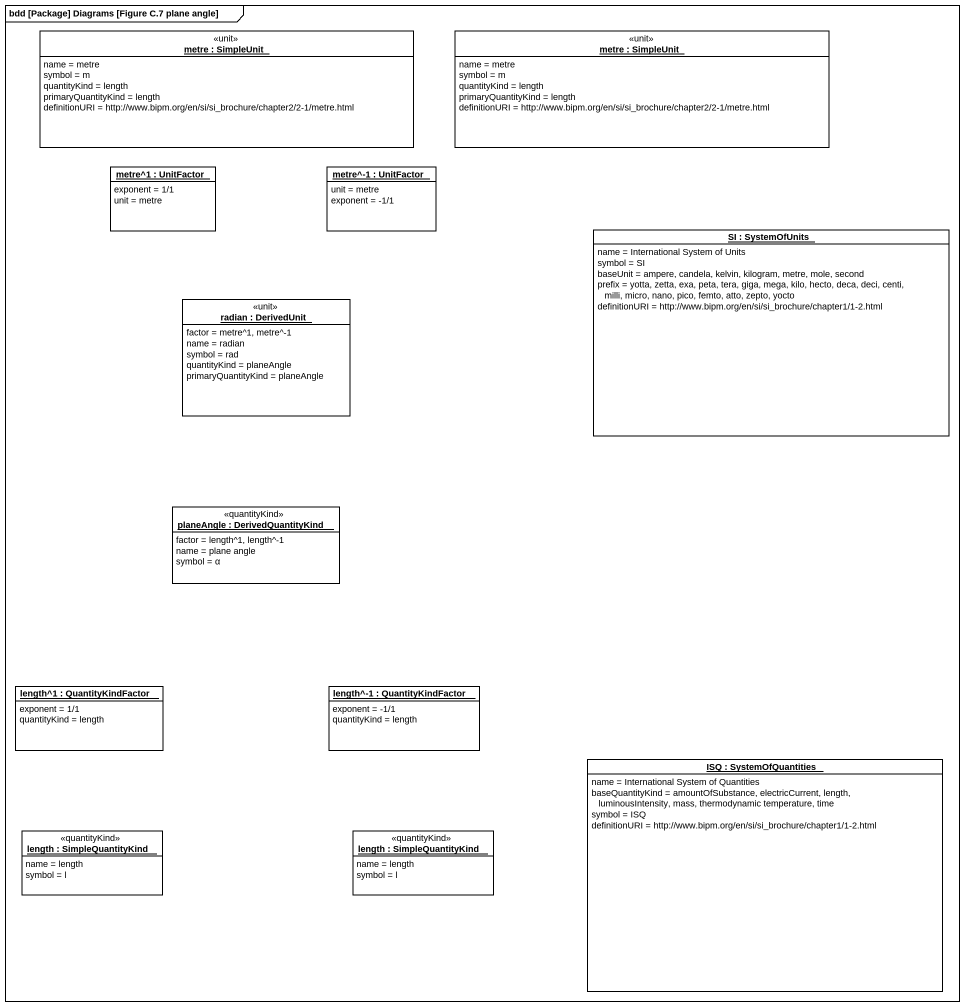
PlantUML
@startuml
mainframe bdd [Package] Diagrams [Figure C.7 plane angle]
hide circle
hide empty members
object "metre : SimpleUnit" as metre <<unit>> #FFFFFF {
  name = metre
  symbol = m
  quantityKind = length
  primaryQuantityKind = length
  definitionURI = http://www.bipm.org/en/si/si_brochure/chapter2/2-1/metre.html
}
object "metre : SimpleUnit" as metre_2 <<unit>> #FFFFFF {
  name = metre
  symbol = m
  quantityKind = length
  primaryQuantityKind = length
  definitionURI = http://www.bipm.org/en/si/si_brochure/chapter2/2-1/metre.html
}
object "metre^1 : UnitFactor" as metre_1 #FFFFFF {
  exponent = 1/1
  unit = metre
}
object "metre^-1 : UnitFactor" as metre_1_2 #FFFFFF {
  unit = metre
  exponent = -1/1
}
object "SI : SystemOfUnits" as SI #FFFFFF {
  name = International System of Units
  symbol = SI
  baseUnit = ampere, candela, kelvin, kilogram, metre, mole, second
  prefix = yotta, zetta, exa, peta, tera, giga, mega, kilo, hecto, deca, deci, centi, milli, micro, nano, pico, femto, atto, zepto, yocto
  definitionURI = http://www.bipm.org/en/si/si_brochure/chapter1/1-2.html
}
object "radian : DerivedUnit" as radian <<unit>> #FFFFFF {
  factor = metre^1, metre^-1
  name = radian
  symbol = rad
  quantityKind = planeAngle
  primaryQuantityKind = planeAngle
}
object "planeAngle : DerivedQuantityKind" as planeAngle <<quantityKind>> #FFFFFF {
  factor = length^1, length^-1
  name = plane angle
  symbol = α
}
object "length^1 : QuantityKindFactor" as length_1 #FFFFFF {
  exponent = 1/1
  quantityKind = length
}
object "length^-1 : QuantityKindFactor" as length_1_2 #FFFFFF {
  exponent = -1/1
  quantityKind = length
}
object "ISQ : SystemOfQuantities" as ISQ #FFFFFF {
  name = International System of Quantities
  baseQuantityKind = amountOfSubstance, electricCurrent, length, luminousIntensity, mass, thermodynamic temperature, time
  symbol = ISQ
  definitionURI = http://www.bipm.org/en/si/si_brochure/chapter1/1-2.html
}
object "length : SimpleQuantityKind" as length <<quantityKind>> #FFFFFF {
  name = length
  symbol = l
}
object "length : SimpleQuantityKind" as length_2 <<quantityKind>> #FFFFFF {
  name = length
  symbol = l
}
@enduml
